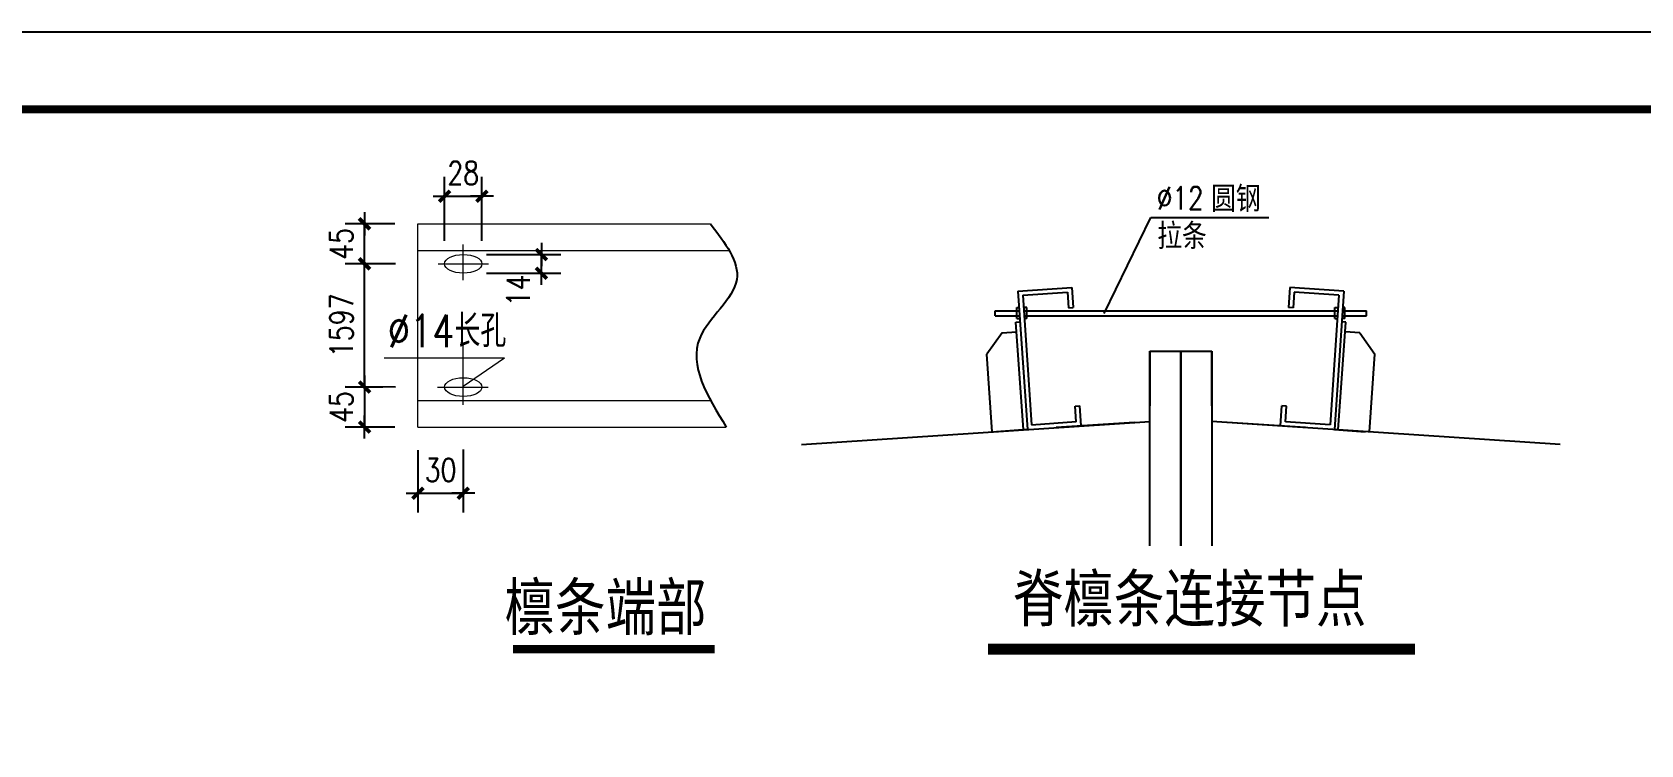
# Model space of a CAD drawing. Extents: x 36360094 to 36697644, y 75306 to 425482.
# Drawn here: x 36666342 to 36687191, y 323860 to 333095 of the extents above; entities that cross this region are included whole.
import ezdxf

# ---------------------------------------------------------------- set-up
doc = ezdxf.new("R2010")
doc.units = 0
doc.header["$LTSCALE"] = 1000
doc.header["$MEASUREMENT"] = 0
doc.linetypes.add('CENTER', pattern=[2, 1.25, -0.25, 0.25, -0.25])
doc.layers.get('0').update_dxf_attribs({"linetype": 'CONTINUOUS'})
doc.layers.get('DEFPOINTS').update_dxf_attribs({"linetype": 'CONTINUOUS'})
for name, color, linetype in [('11', 3, 'CONTINUOUS'), ('12', 15, 'CONTINUOUS'), ('DIANH', 6, 'CENTER'), ('DIM', 3, 'CONTINUOUS'), ('GREEN', 3, 'CONTINUOUS'), ('GROUND', 2, 'CONTINUOUS'), ('PUB_DIM', 3, 'CONTINUOUS'), ('PUB_TITLE', 4, 'CONTINUOUS'), ('RED', 1, 'CONTINUOUS'), ('标注', 4, 'CONTINUOUS')]:
    doc.layers.add(name, color=color, linetype=linetype)
doc.styles.add('-宋体', font='', dxfattribs={"width": 0.8})
doc.styles.add('DIM_FONT', font='SIMPLEX.shx', dxfattribs={"width": 0.8})
doc.styles.add('DIM_FONT_T3', font='SIMPLEX.shx', dxfattribs={"width": 0.8})
doc.styles.add('中西', font='romans.shx', dxfattribs={"width": 0.8, "height": 350, "bigfont": 'hztxt.shx'})
doc.styles.get('-宋体').set_extended_font_data('SimSun')
doc.dimstyles.new('DIMN', dxfattribs={"dimtxt": 300, "dimasz": 1, "dimexe": 250, "dimexo": 300, "dimgap": 150, "dimtad": 1, "dimdec": 0, "dimzin": 0, "dimdsep": 46, "dimtxsty": 'DIM_FONT', "dimblk": '_DIMX', "dimcen": 0.09, "dimclrt": 7, "dimadec": 0, "dimazin": 0, "dimtfac": 1, "dimtdec": 0, "dimtix": 1, "dimtmove": 2, "dimatfit": 3, "dimldrblk": '_DIMX', "dimfxl": 0, "dimtolj": 1, "dimtzin": 0, "dimarcsym": 0})
doc.dimstyles.new('DIMN$TCH&&100', dxfattribs={"dimtxt": 300, "dimasz": 1, "dimexe": 250, "dimexo": 300, "dimgap": 150, "dimtad": 1, "dimdec": 0, "dimzin": 0, "dimdsep": 46, "dimtxsty": 'DIM_FONT_T3', "dimblk": '_DIMX', "dimcen": 0.09, "dimclrt": 7, "dimadec": 0, "dimazin": 0, "dimtfac": 1, "dimtdec": 0, "dimtix": 1, "dimtmove": 2, "dimatfit": 3, "dimldrblk": '_DIMX', "dimfxl": 0, "dimtolj": 1, "dimtzin": 0, "dimarcsym": 0})

# ---------------------------------------------------------------- blocks, each defined once
blk = doc.blocks.new('_DIMX')
blk.add_line((-150, 0), (150, 0))
at = {"const_width": 50}
blk.add_lwpolyline([(-70, -70), (70, 70)], dxfattribs=at)
blk = doc.blocks.new('*D70')
at = {"layer": 'DEFPOINTS', "color": 0}
for p in [(36671185, 328496), (36670649, 327978), (36671341, 327978)]:
    blk.add_point(p, dxfattribs=at)
at = {"layer": 'PUB_DIM', "color": 0, "lineweight": -2}
for p, q in [((36670885, 328496), (36670399, 328496)), ((36670649, 328497), (36670649, 328498)), ((36670649, 328496), (36670649, 327978)), ((36671041, 327978), (36670399, 327978)), ((36670649, 327977), (36670649, 327976))]:
    blk.add_line(p, q, dxfattribs=at)
for p, rotation in [((36670649, 328496), 270), ((36670649, 327978), 90)]:
    blk.add_blockref('_DIMX', p, dxfattribs=dict(at, rotation=rotation))
at = {"layer": 'PUB_DIM', "color": 7, "insert": (36670349, 328237), "char_height": 300, "attachment_point": 5, "rotation": 90, "style": 'DIM_FONT'}
blk.add_mtext('\\A1;45', dxfattribs=at)
blk = doc.blocks.new('*D71')
at = {"layer": 'DEFPOINTS', "color": 0}
for p in [(36671341, 327978), (36671929, 327989), (36671929, 327121)]:
    blk.add_point(p, dxfattribs=at)
at = {"layer": 'PUB_DIM', "color": 0, "lineweight": -2}
for p, q in [((36671341, 327678), (36671341, 326871)), ((36671929, 327689), (36671929, 326871)), ((36671340, 327121), (36671339, 327121)), ((36671341, 327121), (36671929, 327121)), ((36671930, 327121), (36671931, 327121))]:
    blk.add_line(p, q, dxfattribs=at)
blk.add_blockref('_DIMX', (36671341, 327121), dxfattribs=at)
at = {"layer": 'PUB_DIM', "color": 0, "lineweight": -2, "rotation": 180}
blk.add_blockref('_DIMX', (36671929, 327121), dxfattribs=at)
at = {"layer": 'PUB_DIM', "color": 7, "insert": (36671635, 327421), "char_height": 300, "attachment_point": 5, "style": 'DIM_FONT'}
blk.add_mtext('\\A1;30', dxfattribs=at)
blk = doc.blocks.new('*D93')
at = {"layer": 'DEFPOINTS', "color": 0}
for p in [(36670649, 330612), (36671341, 330612), (36671351, 330093)]:
    blk.add_point(p, dxfattribs=at)
at = {"layer": 'PUB_DIM', "color": 0, "lineweight": -2}
for p, q in [((36671041, 330612), (36670399, 330612)), ((36670649, 330613), (36670649, 330614)), ((36670649, 330093), (36670649, 330612)), ((36671051, 330093), (36670399, 330093)), ((36670649, 330092), (36670649, 330091))]:
    blk.add_line(p, q, dxfattribs=at)
for p, rotation in [((36670649, 330612), 270), ((36670649, 330093), 90)]:
    blk.add_blockref('_DIMX', p, dxfattribs=dict(at, rotation=rotation))
at = {"layer": 'PUB_DIM', "color": 7, "insert": (36670349, 330352), "char_height": 300, "attachment_point": 5, "rotation": 90, "style": 'DIM_FONT'}
blk.add_mtext('\\A1;45', dxfattribs=at)
blk = doc.blocks.new('*D94')
at = {"layer": 'DEFPOINTS', "color": 0}
for p in [(36671929, 330214), (36672942, 330214), (36671929, 329972)]:
    blk.add_point(p, dxfattribs=at)
at = {"layer": 'PUB_DIM', "color": 0, "lineweight": -2}
for p, q in [((36672229, 330214), (36673192, 330214)), ((36672942, 330215), (36672942, 330216)), ((36672942, 329972), (36672942, 330214)), ((36672229, 329972), (36673192, 329972)), ((36672942, 329971), (36672942, 329970))]:
    blk.add_line(p, q, dxfattribs=at)
for p, rotation in [((36672942, 330214), 270), ((36672942, 329972), 90)]:
    blk.add_blockref('_DIMX', p, dxfattribs=dict(at, rotation=rotation))
at = {"layer": 'PUB_DIM', "color": 7, "insert": (36672642, 329747), "char_height": 300, "attachment_point": 5, "rotation": 90, "style": 'DIM_FONT'}
blk.add_mtext('\\A1;14', dxfattribs=at)
blk = doc.blocks.new('*D95')
at = {"layer": 'DEFPOINTS', "color": 0}
for p in [(36672171, 330970), (36671687, 330093), (36672171, 330093)]:
    blk.add_point(p, dxfattribs=at)
at = {"layer": 'PUB_DIM', "color": 0, "lineweight": -2}
for p, q in [((36671687, 330393), (36671687, 331220)), ((36672171, 330393), (36672171, 331220)), ((36671686, 330970), (36671685, 330970)), ((36671687, 330970), (36672171, 330970)), ((36672172, 330970), (36672173, 330970))]:
    blk.add_line(p, q, dxfattribs=at)
blk.add_blockref('_DIMX', (36671687, 330970), dxfattribs=at)
at = {"layer": 'PUB_DIM', "color": 0, "lineweight": -2, "rotation": 180}
blk.add_blockref('_DIMX', (36672171, 330970), dxfattribs=at)
at = {"layer": 'PUB_DIM', "color": 7, "insert": (36671929, 331270), "char_height": 300, "attachment_point": 5, "style": 'DIM_FONT'}
blk.add_mtext('\\A1;28', dxfattribs=at)

msp = doc.modelspace()

# ---------------------------------------------------------------- linework, layer by layer
for p, q in [((36680236.5, 329449.3), (36680838.7, 330693.4)), ((36680838.7, 330693.4), (36682371.7, 330693.4)), ((36678821.2, 329485.2), (36679135.9, 329485.2)), ((36678821.2, 329417.2), (36678821.2, 329485.2)), ((36679101.9, 329385.1), (36679101.9, 329526.9)), ((36679101.9, 329526.9), (36679133.1, 329526.9)), ((36679232, 329526.9), (36679194.1, 329526.9)), ((36679196, 329485.2), (36683262.7, 329485.2)), ((36679232, 329385.1), (36679232, 329526.9)), ((36683226.9, 329385.1), (36683226.9, 329526.9)), ((36683226.9, 329526.9), (36683264.8, 329526.9)), ((36683322.9, 329485.2), (36683637.7, 329485.2)), ((36683357, 329526.9), (36683325.8, 329526.9)), ((36683357, 329385.1), (36683357, 329526.9)), ((36683637.7, 329417.2), (36683637.7, 329485.2)), ((36678821.2, 329417.2), (36679140.5, 329417.2)), ((36679101.9, 329385.1), (36679143.4, 329385.1)), ((36679200.6, 329417.2), (36683258.2, 329417.2)), ((36679232, 329385.1), (36679202.8, 329385.1)), ((36683226.9, 329385.1), (36683256.1, 329385.1)), ((36683357, 329385.1), (36683315.5, 329385.1)), ((36683318.3, 329417.2), (36683637.7, 329417.2))]:
    msp.add_line(p, q)
msp.add_spline([(36675131.3, 330611.6), (36675474, 329889.3), (36674994.3, 329130.4), (36675336.9, 327977.6)], degree=3)
at = {"layer": '11', "elevation": 800}
for points in [[(36679118.7, 329740.7), (36679817.1, 329787.8)], [(36679182.6, 329684.9), (36679761.2, 329723.9)], [(36683340.1, 329740.7), (36682641.7, 329787.8)], [(36683276.2, 329684.9), (36682697.5, 329723.9)], [(36679774.7, 329524.4), (36679834.6, 329528.4)], [(36682684.1, 329524.4), (36682624.2, 329528.4)], [(36679860.8, 328247.2), (36679920.7, 328251.3)], [(36682597.9, 328247.2), (36682538.1, 328251.3)], [(36676313.3, 327750.2), (36680829.4, 328051.3)], [(36679295.7, 328008.7), (36679874.3, 328047.8)], [(36686145.5, 327750.2), (36681629.4, 328051.3)], [(36683163.1, 328008.7), (36682584.5, 328047.7)]]:
    msp.add_lwpolyline(points, dxfattribs=at)
at = {"layer": '12', "elevation": 800}
for points in [[(36679118.7, 329740.7), (36679239.9, 327944.8)], [(36679182.6, 329684.9), (36679295.7, 328008.7)], [(36679761.2, 329723.9), (36679774.7, 329524.4)], [(36679817.1, 329787.8), (36679834.6, 329528.4)], [(36682641.7, 329787.8), (36682624.2, 329528.4)], [(36682697.5, 329723.9), (36682684.1, 329524.4)], [(36683276.2, 329684.9), (36683163.1, 328008.7)], [(36683340.1, 329740.7), (36683218.9, 327944.8)], [(36680829.4, 326437.4), (36680829.4, 328963.4)], [(36680829.4, 328963.4), (36680829.4, 328251.3)], [(36680829.4, 328963.4), (36681229.4, 328963.4)], [(36681229.4, 326437.4), (36681229.4, 328963.4)], [(36681229.4, 328963.4), (36681229.4, 326437.4)], [(36681229.4, 328963.4), (36681629.4, 328963.4)], [(36681629.4, 328963.4), (36681629.4, 326437.4)], [(36681629.4, 328251.3), (36681629.4, 328963.4)], [(36679874.3, 328047.7), (36679860.8, 328247.2)], [(36679938.2, 327991.9), (36679920.7, 328251.3)], [(36682520.6, 327991.9), (36682538.1, 328251.3)], [(36682584.5, 328047.7), (36682597.9, 328247.2)], [(36680629.9, 328038), (36679612.1, 327970.1)], [(36682846.7, 327970.1), (36681829, 328038)], [(36679239.9, 327944.8), (36678840.8, 327917.9)], [(36683218.9, 327944.8), (36683618, 327917.9)]]:
    msp.add_lwpolyline(points, dxfattribs=at)
at = {"layer": 'DIANH', "lineweight": 15}
for p, q in [((36671928.8, 329882.2), (36671928.8, 330344.8)), ((36671603.3, 330093.2), (36672256.6, 330093.2)), ((36671928.8, 328263.8), (36671928.8, 329070.1)), ((36671593.6, 328496), (36672252.8, 328496))]:
    msp.add_line(p, q, dxfattribs=at)
at = {"layer": 'GREEN', "lineweight": 15}
for p in [(36670903.8, 328874.1), (36671928.8, 328505.6)]:
    msp.add_line(p, (36672464.8, 328874.1), dxfattribs=at)
at = {"layer": 'GROUND'}
for p, q in [((36679090.5, 329337.7, 800), (36679145.6, 329341.6, 800)), ((36679189.3, 327941.4, 800), (36679090.5, 329337.7, 800)), ((36683269.5, 327941.4, 800), (36683368.3, 329337.7, 800)), ((36683368.3, 329337.7, 800), (36683313.2, 329341.6, 800)), ((36678911.6, 329198.9, 800), (36678713.9, 328924.4, 800)), ((36678911.6, 329198.9, 800), (36679099.4, 329212.3, 800)), ((36683547.2, 329198.9, 800), (36683359.4, 329212.3, 800)), ((36683547.2, 329198.9, 800), (36683744.8, 328924.4, 800)), ((36678785.4, 327914.1, 800), (36678713.9, 328924.4, 800)), ((36683673.4, 327914.1, 800), (36683744.8, 328924.4, 800))]:
    msp.add_line(p, q, dxfattribs=at)
at = {"layer": 'PUB_TITLE'}
msp.add_lwpolyline([(36623344.3, 291094.8), (36697644.3, 291094.8), (36697644.3, 333094.8), (36623344.3, 333094.8)], close=True, dxfattribs=at)
at = {"layer": 'PUB_TITLE', "const_width": 100}
msp.add_lwpolyline([(36625844.3, 292094.8), (36696644.3, 292094.8), (36696644.3, 332094.8), (36625844.3, 332094.8)], close=True, dxfattribs=at)
at = {"layer": 'RED', "lineweight": 15}
for p, q in [((36671341.3, 327977.6), (36671341.3, 330611.6)), ((36671341.3, 330611.6), (36675131.3, 330611.6)), ((36671341.3, 330266), (36675375.6, 330266)), ((36671341.3, 328323.2), (36675134.1, 328323.2)), ((36671341.3, 327977.6), (36675336.9, 327977.6))]:
    msp.add_line(p, q, dxfattribs=at)
at = {"layer": 'RED'}
for points, const_width in [([(36672571.7, 325100.7), (36675185.7, 325100.7)], 108), ([(36678729.8, 325100.7), (36684263.6, 325100.7)], 144)]:
    msp.add_lwpolyline(points, dxfattribs=dict(at, const_width=const_width))
at = {"layer": 'RED', "lineweight": 15}
for centre in [(36671928.8, 330093.2), (36671928.8, 328496)]:
    msp.add_ellipse(centre, major_axis=(-241.9, 0), ratio=0.5, dxfattribs=at)

# ---------------------------------------------------------------- texts
at = {"style": '-宋体', "width": 0.8}
for s, p in [('脊檩条连接节点', (36679051.8, 325457)), ('檩条端部', (36672463.6, 325347))]:
    msp.add_text(s, height=600, dxfattribs=at).set_placement(p)
at = {"layer": 'DIM', "style": '-宋体', "width": 0.8}
for s, p in [('圆钢', (36681622.2, 330797.8)), ('拉条', (36680923.9, 330316))]:
    msp.add_text(s, height=294, dxfattribs=at).set_placement(p)
at = {"layer": '标注', "style": '中西', "width": 0.8}
for s, height, p in [('%%C12', 294, (36680917.8, 330797.8)), ('%%c14长孔', 420, (36670950.6, 329012.8))]:
    msp.add_text(s, height=height, dxfattribs=at).set_placement(p)

# ---------------------------------------------------------------- dimensions: what is measured, and where the dimension line sits
at = {"layer": 'PUB_DIM'}
for base, p1, p2, text, picture, middle in [((36672170.8, 330969.7), (36671686.9, 330093.2), (36672170.8, 330093.2), '28', '*D95', (36671928.8, 331269.7)), ((36671928.8, 327120.6), (36671341.3, 327977.6), (36671928.8, 327989.3), '30', '*D71', (36671635.1, 327420.6))]:
    dim = msp.add_linear_dim(base=base, p1=p1, p2=p2, text=text, dimstyle='DIMN', dxfattribs=at)
    dim.commit()
    dim.dimension.update_dxf_attribs({"geometry": picture, "text_midpoint": middle})
for base, p1, p2, picture, middle in [((36670649.2, 330611.6), (36671350.6, 330093.2), (36671341.3, 330611.6), '*D93', (36670349.2, 330352.4)), ((36670649.2, 327977.6), (36671185.2, 328496), (36671341.3, 327977.6), '*D70', (36670349.2, 328236.8))]:
    dim = msp.add_linear_dim(base=base, p1=p1, p2=p2, angle=90, text='45', dimstyle='DIMN', dxfattribs=at)
    dim.commit()
    dim.dimension.update_dxf_attribs({"geometry": picture, "text_midpoint": middle})
dim = msp.add_linear_dim(base=(36672942.3, 330214.1), p1=(36671928.8, 329972.2), p2=(36671928.8, 330214.1), angle=90, text='14', dimstyle='DIMN', dxfattribs=at)
dim.commit()
dim.dimension.update_dxf_attribs({"geometry": '*D94', "text_midpoint": (36672642.3, 329747), "dimtype": 128})
msp.add_aligned_dim(p1=(36671348.9, 328496), p2=(36671350.6, 330093.2), distance=699.7, dimstyle='DIMN$TCH&&100', dxfattribs=at).render()

doc.saveas('drawing.dxf')
